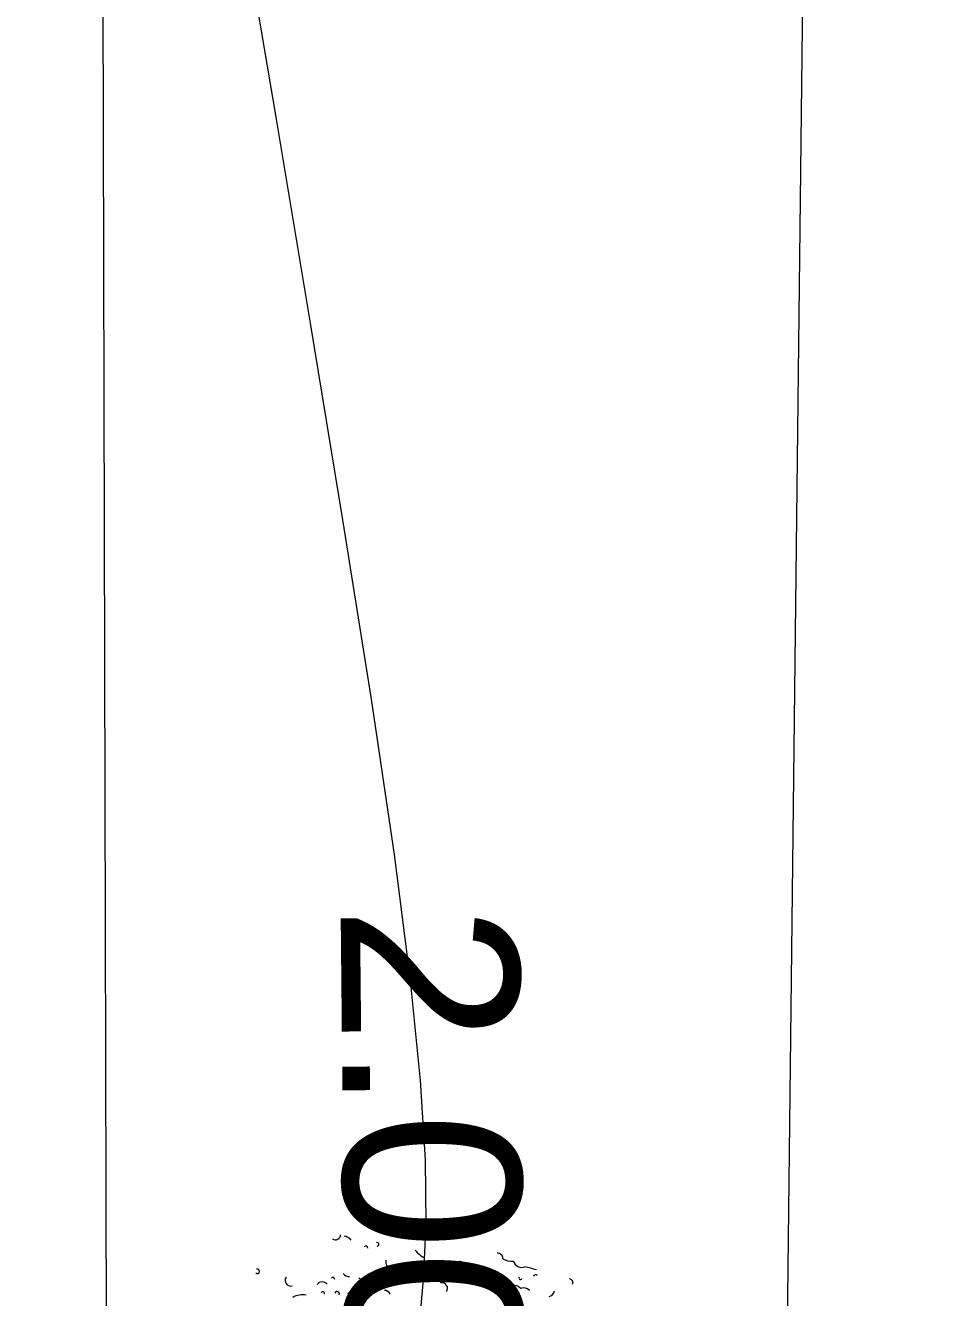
# Model space of a CAD drawing. Header units: millimetres. Extents: x -24439 to 198341, y -52871 to 149926.
# Drawn here: x 144340 to 147438, y 72890 to 77183 of the extents above; entities that cross this region are included whole.
import ezdxf

# ---------------------------------------------------------------- set-up
doc = ezdxf.new("R2010")
doc.units = ezdxf.units.MM
doc.linetypes.add('NET VAN', pattern=[1.06, 0.53, -0.53])
for name, color, linetype, lineweight in [('A-DETL-GENF-2', 9, 'NET VAN', 9), ('G-IMPT-1', 9, 'Continuous', 9), ('G-IMPT-6', 7, 'Continuous', 9)]:
    doc.layers.add(name, color=color, linetype=linetype, lineweight=lineweight)
doc.styles.add('Arial_1', font='arial_0.ttf', dxfattribs={"height": 600})

# ---------------------------------------------------------------- blocks, each defined once
blk = doc.blocks.new('NCV_TKCS_251209_TONG THE HIEN TRANG SAN DUONG - NCV_TKCS_HIEN TRANG_251209a_dwg_CX-1613001-TKCS_MB ĐỊNH VỊ CAO ĐỘ THIẾT KẾ')
at = {"layer": 'G-IMPT-1'}
blk.add_circle((-788, 6828.1), 9.72, dxfattribs=at)
for centre, radius, start, end in [((-406.1, 7015), 28.5, 11.55101, 113.1588), ((-355.2, 7149.8), 131.2, 259.90701, 287.02901), ((-276.1, 7052.6), 49.6, 214.775, 307.27901), ((-195.8, 6409.4), 606, 88.42139, 94.7615), ((18.4, 7000.5), 20.6, 348.83499, 101.1636), ((-252, 6944.8), 7.86, 155.48901, 10.258), ((-171.6, 6976.2), 13.2, 56.08498, 188.85501), ((-1318.3, 6879.2), 29.3, 252.298, 14.76199), ((-1258.4, 6826.2), 59.6, 55.747, 100.7172), ((-1133, 6857.6), 10.5, 6.33899, 163.2699), ((-1079.8, 6894.1), 10.9, 301.38499, 120.5422), ((-781.2, 7031.9), 134.5, 232.086, 259.30499), ((-598.8, 6874.9), 62.6, 64.409, 97.6458), ((-272.9, 6949.2), 64.8, 204.793, 241.51199), ((-270.9, 6798.4), 99.4, 67.659, 109.327), ((-205.1, 6853.5), 46.3, 61.25799, 127.2143), ((-94.7, 6931.5), 47.8, 304.847, 359.86101), ((-938.1, 6834.2), 68.1, 189.10101, 240.28998), ((-862.2, 6799.3), 21.9, 301.129, 19.56299), ((-731.9, 6807.1), 48.9, 52.34, 100.8761), ((-698.3, 6777.4), 29, 25.707, 108.62569), ((-641.4, 6917), 81.8, 240.64999, 279.78598), ((-957.4, 6768.3), 20.9, 325.345, 49.843), ((-879.6, 6762.2), 24.6, 223.746, 309.893), ((-897.6, 6742.7), 33.7, 1.20595, 73.60395), ((-657.3, 6762.5), 31.3, 341.80099, 118.5875), ((-1188.7, 6717.7), 43.6, 234.98099, 288.758), ((-1004.5, 7316.7), 643.7, 259.43601, 265.952), ((-952.3, 6630.5), 29.9, 32.73401, 113.8693), ((-1301.3, 6566.6), 38.3, 60.915, 157.1357), ((-1259.8, 6633.4), 11.4, 20.151, 149.4583), ((-1146.4, 6613.2), 30.3, 247.62601, 321.86099), ((-1679.2, 6555.1), 12.1, 243.66202, 126.7256), ((-1484.7, 6560.8), 32, 162.57399, 300.10498), ((-1291, 6541.5), 10.3, 354.80701, 174.80745), ((-1213.7, 6562.7), 13.1, 352.604, 179.22812), ((-1373.9, 6410.4), 94.8, 92.1328, 139.7512)]:
    blk.add_arc(centre, radius, start, end, dxfattribs=at)
blk = doc.blocks.new('NCV_TKCS_251209_TONG THE HIEN TRANG SAN DUONG - NCV_TKCS_HIEN TRANG_251209a_dwg-1612995-TKCS_MB ĐỊNH VỊ CAO ĐỘ THIẾT KẾ')
at = {"layer": 'G-IMPT-1', "flags": 128}
for points in [[(563602851.8, 1145093282.1), (563604167, 1145089083), (563606454, 1145082119), (563614466, 1145054358), (563616073, 1145049661), (563620134, 1145037512), (563624300, 1145023443), (563630510, 1145001852), (563634991, 1144986784), (563635712.5, 1144984469.9)], [(563612305.1, 1145057365.1), (563612270.5, 1145057535.7), (563612225.1, 1145057716.6), (563612160.1, 1145057924.7), (563612067.1, 1145058177), (563611937.5, 1145058490.2), (563611762.6, 1145058881.2), (563611537.4, 1145059360.6), (563611270.7, 1145059912.7), (563610975.1, 1145060515.8), (563610663, 1145061147.7), (563610346.8, 1145061786.7)], [(563633795.4, 1144983892.4), (563632842, 1144987228), (563628322, 1145001121), (563621443.2, 1145024145.7), (563617911.8, 1145035632.8), (563612430, 1145053330), (563609036.9, 1145064493.7), (563606296.8, 1145072376.5), (563601696, 1145088856), (563597882, 1145088677), (563595394.2, 1145091035.9)]]:
    blk.add_lwpolyline(points, dxfattribs=at)
at = {"xscale": 0.5999999999997676, "yscale": 0.5999999999997676, "zscale": 0.5999999999997676, "rotation": 0.0005022315763634679}
blk.add_blockref('NCV_TKCS_251209_TONG THE HIEN TRANG SAN DUONG - NCV_TKCS_HIEN TRANG_251209a_dwg_CX-1613001-TKCS_MB ĐỊNH VỊ CAO ĐỘ THIẾT KẾ', (563612733.2, 1145053468.1), dxfattribs=at)
at = {"layer": 'G-IMPT-6', "insert": (563612524, 1145057840.3), "char_height": 600, "width": 2511.846, "attachment_point": 2, "rotation": 287.3268, "line_spacing_factor": 0.941778, "style": 'Arial_1'}
blk.add_mtext('2.000', dxfattribs=at)
blk = doc.blocks.new('NCV_TKCS_251209_TONG THE HIEN TRANG SAN DUONG - NCV_TKCS_251209_TONG THE HIEN TRANG SAN DUONG-1605292-TKCS_MB ĐỊNH VỊ CAO ĐỘ THIẾT KẾ')
at = {"rotation": 343.2379237072182}
blk.add_blockref('NCV_TKCS_251209_TONG THE HIEN TRANG SAN DUONG - NCV_TKCS_HIEN TRANG_251209a_dwg-1612995-TKCS_MB ĐỊNH VỊ CAO ĐỘ THIẾT KẾ', (-869777547.7, -933796958.8), dxfattribs=at)

msp = doc.modelspace()

# ---------------------------------------------------------------- block references
at = {"layer": 'A-DETL-GENF-2'}
msp.add_blockref('NCV_TKCS_251209_TONG THE HIEN TRANG SAN DUONG - NCV_TKCS_251209_TONG THE HIEN TRANG SAN DUONG-1605292-TKCS_MB ĐỊNH VỊ CAO ĐỘ THIẾT KẾ', (26103.5, 9888.2), dxfattribs=at)

doc.saveas('drawing.dxf')
